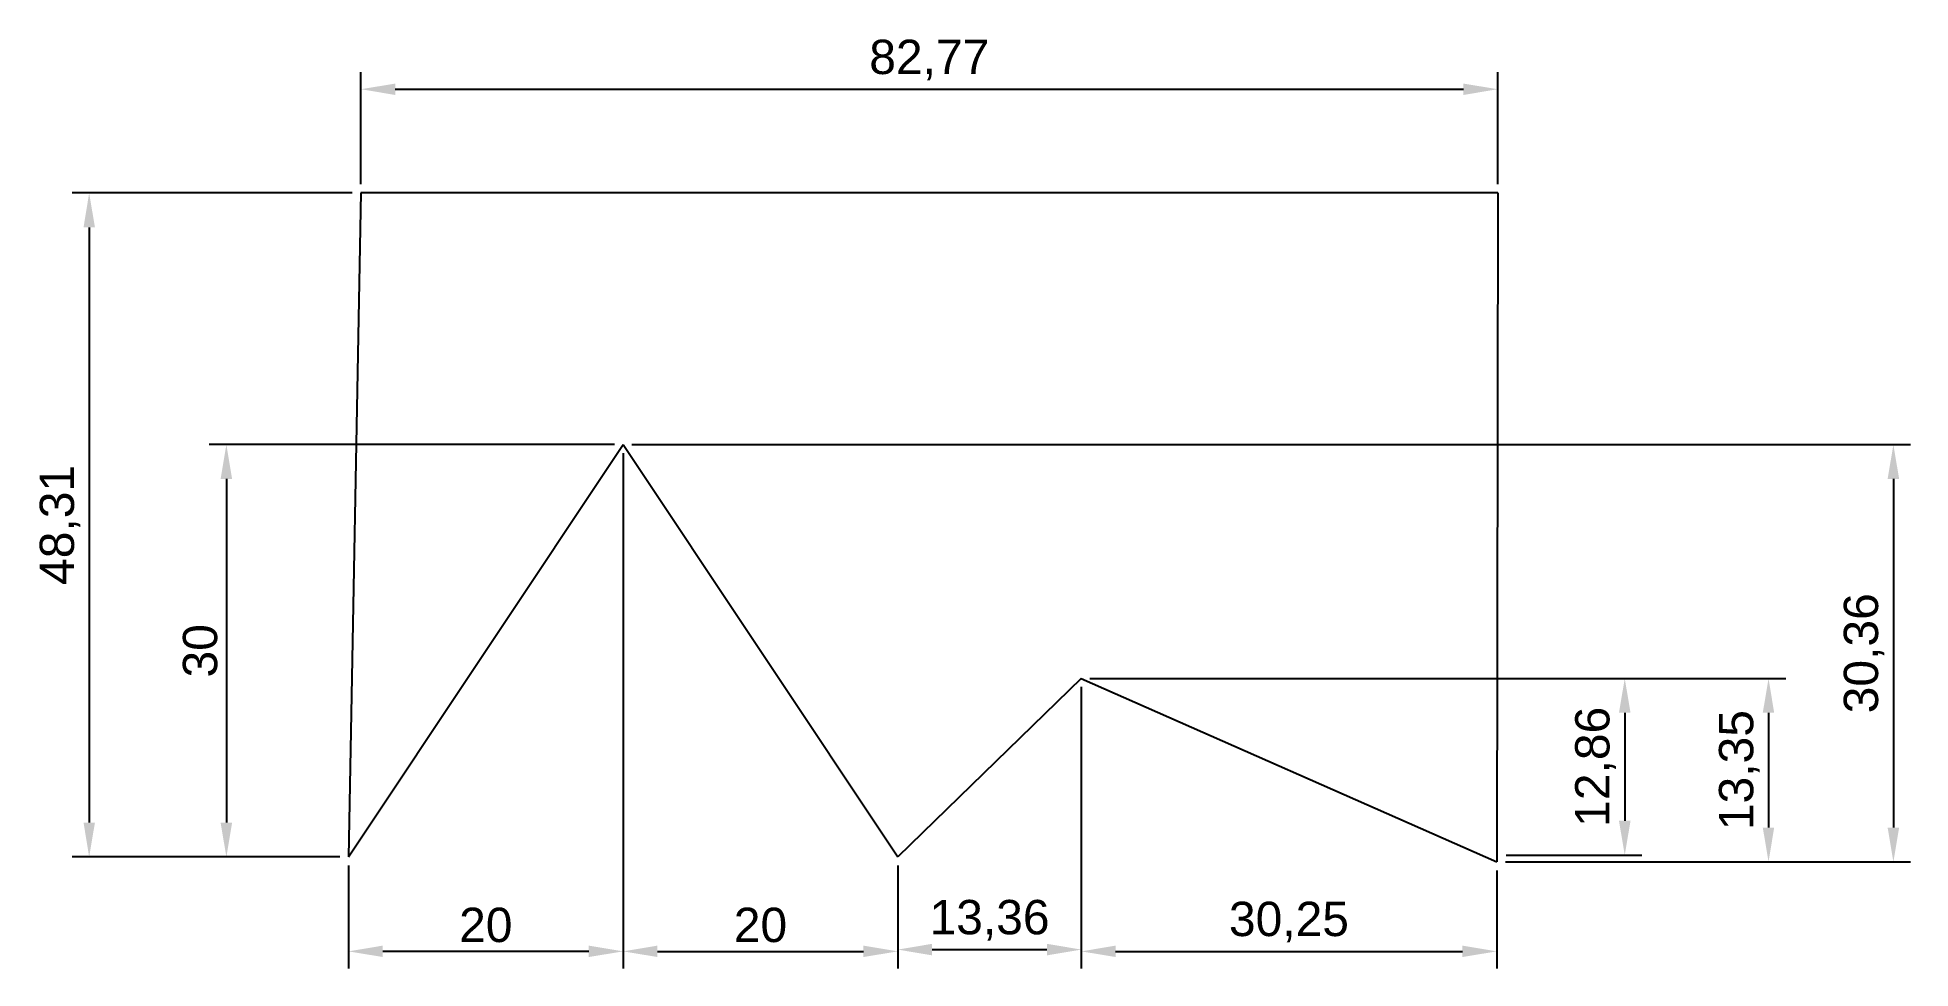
# Model space of a CAD drawing. Header units: millimetres. Extents: x -13 to 124, y 2 to 70.
import ezdxf

# ---------------------------------------------------------------- set-up
doc = ezdxf.new("R2010")
doc.units = ezdxf.units.MM
doc.styles.get("Standard").update_dxf_attribs({"font": 'arial.ttf'})
doc.dimstyles.new('Hubert Opis', dxfattribs={"dimscale": 0, "dimtxt": 2.5, "dimasz": 2.5, "dimexe": 1.25, "dimexo": 0.625, "dimtad": 1, "dimtxsty": 'Standard', "dimcen": 2.5, "dimclrd": 5, "dimclre": 5, "dimclrt": 5, "dimadec": 0, "dimazin": 0, "dimtfac": 1, "dimtmove": 0, "dimatfit": 3, "dimfxl": 1, "dimtfillclr": 4, "dimarcsym": 0})

# ---------------------------------------------------------------- blocks, each defined once
blk = doc.blocks.new('*D12')
at = {"color": 5, "lineweight": -2, "transparency": 16777216}
for p, q in [((10.91, 58.94), (10.91, 67.11)), ((93.68, 58.94), (93.68, 67.11)), ((13.41, 65.86), (91.18, 65.86))]:
    blk.add_line(p, q, dxfattribs=at)
at = {"color": 5, "transparency": 16777216}
for points in [[(13.41, 66.27), (13.41, 65.44), (10.91, 65.86)], [(91.18, 66.27), (91.18, 65.44), (93.68, 65.86)]]:
    blk.add_solid(points, dxfattribs=at)
at = {"layer": 'Defpoints', "color": 0, "transparency": 16777216}
for p in [(93.68, 65.86), (10.91, 58.31), (93.68, 58.31)]:
    blk.add_point(p, dxfattribs=at)
at = {"color": 5, "transparency": 16777216, "insert": (52.29, 67.98), "char_height": 2.5, "attachment_point": 5}
blk.add_mtext('82,77', dxfattribs=at)
blk = doc.blocks.new('*D15')
at = {"color": 5, "lineweight": -2, "transparency": 16777216}
for p, q in [((63.98, 22.99), (104.18, 22.99)), ((102.93, 20.49), (102.93, 12.63)), ((94.3, 10.13), (104.18, 10.13))]:
    blk.add_line(p, q, dxfattribs=at)
at = {"color": 5, "transparency": 16777216}
for points in [[(102.51, 20.49), (103.35, 20.49), (102.93, 22.99)], [(102.51, 12.63), (103.35, 12.63), (102.93, 10.13)]]:
    blk.add_solid(points, dxfattribs=at)
at = {"layer": 'Defpoints', "color": 0, "transparency": 16777216}
for p in [(63.36, 22.99), (93.68, 10.13), (102.93, 10.13)]:
    blk.add_point(p, dxfattribs=at)
at = {"color": 5, "transparency": 16777216, "insert": (100.8, 16.56), "char_height": 2.5, "attachment_point": 5, "rotation": 90}
blk.add_mtext('12,86', dxfattribs=at)
blk = doc.blocks.new('*D14')
at = {"color": 5, "lineweight": -2, "transparency": 16777216}
for p, q in [((63.98, 22.99), (114.65, 22.99)), ((113.4, 20.49), (113.4, 12.14)), ((94.24, 9.64), (114.65, 9.64))]:
    blk.add_line(p, q, dxfattribs=at)
at = {"color": 5, "transparency": 16777216}
for points in [[(112.98, 20.49), (113.81, 20.49), (113.4, 22.99)], [(112.98, 12.14), (113.81, 12.14), (113.4, 9.64)]]:
    blk.add_solid(points, dxfattribs=at)
at = {"layer": 'Defpoints', "color": 0, "transparency": 16777216}
for p in [(63.36, 22.99), (93.61, 9.64), (113.4, 9.64)]:
    blk.add_point(p, dxfattribs=at)
at = {"color": 5, "transparency": 16777216, "insert": (111.27, 16.32), "char_height": 2.5, "attachment_point": 5, "rotation": 90}
blk.add_mtext('13,35', dxfattribs=at)
blk = doc.blocks.new('*D13')
at = {"color": 5, "lineweight": -2, "transparency": 16777216}
for p, q in [((30.63, 40), (123.74, 40)), ((122.49, 37.5), (122.49, 12.14)), ((94.24, 9.64), (123.74, 9.64))]:
    blk.add_line(p, q, dxfattribs=at)
at = {"color": 5, "transparency": 16777216}
for points in [[(122.07, 37.5), (122.91, 37.5), (122.49, 40)], [(122.07, 12.14), (122.91, 12.14), (122.49, 9.64)]]:
    blk.add_solid(points, dxfattribs=at)
at = {"layer": 'Defpoints', "color": 0, "transparency": 16777216}
for p in [(30, 40), (93.61, 9.64), (122.49, 9.64)]:
    blk.add_point(p, dxfattribs=at)
at = {"color": 5, "transparency": 16777216, "insert": (120.36, 24.82), "char_height": 2.5, "attachment_point": 5, "rotation": 90}
blk.add_mtext('30,36', dxfattribs=at)
blk = doc.blocks.new('*D21')
at = {"color": 5, "lineweight": -2, "transparency": 16777216}
for p, q in [((29.38, 40), (-0.14, 40)), ((1.11, 37.5), (1.11, 12.5)), ((9.38, 10), (-0.14, 10))]:
    blk.add_line(p, q, dxfattribs=at)
at = {"color": 5, "transparency": 16777216}
for points in [[(0.69, 37.5), (1.53, 37.5), (1.11, 40)], [(0.69, 12.5), (1.53, 12.5), (1.11, 10)]]:
    blk.add_solid(points, dxfattribs=at)
at = {"layer": 'Defpoints', "color": 0, "transparency": 16777216}
for p in [(30, 40), (1.11, 10), (10, 10)]:
    blk.add_point(p, dxfattribs=at)
at = {"color": 5, "transparency": 16777216, "insert": (-0.79, 25), "char_height": 2.5, "attachment_point": 5, "rotation": 90}
blk.add_mtext('30', dxfattribs=at)
blk = doc.blocks.new('*D20')
at = {"color": 5, "lineweight": -2, "transparency": 16777216}
for p, q in [((10.28, 58.31), (-10.13, 58.31)), ((-8.88, 55.81), (-8.88, 12.5)), ((9.38, 10), (-10.13, 10))]:
    blk.add_line(p, q, dxfattribs=at)
at = {"color": 5, "transparency": 16777216}
for points in [[(-9.29, 55.81), (-8.46, 55.81), (-8.88, 58.31)], [(-9.29, 12.5), (-8.46, 12.5), (-8.88, 10)]]:
    blk.add_solid(points, dxfattribs=at)
at = {"layer": 'Defpoints', "color": 0, "transparency": 16777216}
for p in [(10.91, 58.31), (-8.88, 10), (10, 10)]:
    blk.add_point(p, dxfattribs=at)
at = {"color": 5, "transparency": 16777216, "insert": (-11, 34.16), "char_height": 2.5, "attachment_point": 5, "rotation": 90}
blk.add_mtext('48,31', dxfattribs=at)
blk = doc.blocks.new('*D17')
at = {"color": 5, "lineweight": -2, "transparency": 16777216}
for p, q in [((63.36, 22.37), (63.36, 2.01)), ((50, 9.38), (50, 2.01)), ((52.5, 3.26), (60.86, 3.26))]:
    blk.add_line(p, q, dxfattribs=at)
at = {"color": 5, "transparency": 16777216}
for points in [[(52.5, 3.68), (52.5, 2.84), (50, 3.26)], [(60.86, 3.68), (60.86, 2.84), (63.36, 3.26)]]:
    blk.add_solid(points, dxfattribs=at)
at = {"layer": 'Defpoints', "color": 0, "transparency": 16777216}
for p in [(63.36, 22.99), (50, 10), (63.36, 3.26)]:
    blk.add_point(p, dxfattribs=at)
at = {"color": 5, "transparency": 16777216, "insert": (56.68, 5.39), "char_height": 2.5, "attachment_point": 5}
blk.add_mtext('13,36', dxfattribs=at)
blk = doc.blocks.new('*D16')
at = {"color": 5, "lineweight": -2, "transparency": 16777216}
for p, q in [((63.36, 22.37), (63.36, 1.88)), ((93.61, 9.02), (93.61, 1.88)), ((65.86, 3.13), (91.11, 3.13))]:
    blk.add_line(p, q, dxfattribs=at)
at = {"color": 5, "transparency": 16777216}
for points in [[(65.86, 3.55), (65.86, 2.72), (63.36, 3.13)], [(91.11, 3.55), (91.11, 2.72), (93.61, 3.13)]]:
    blk.add_solid(points, dxfattribs=at)
at = {"layer": 'Defpoints', "color": 0, "transparency": 16777216}
for p in [(63.36, 22.99), (93.61, 9.64), (93.61, 3.13)]:
    blk.add_point(p, dxfattribs=at)
at = {"color": 5, "transparency": 16777216, "insert": (78.48, 5.26), "char_height": 2.5, "attachment_point": 5}
blk.add_mtext('30,25', dxfattribs=at)
blk = doc.blocks.new('*D18')
at = {"color": 5, "lineweight": -2, "transparency": 16777216}
for p, q in [((30, 39.38), (30, 1.88)), ((50, 9.38), (50, 1.88)), ((32.5, 3.13), (47.5, 3.13))]:
    blk.add_line(p, q, dxfattribs=at)
at = {"color": 5, "transparency": 16777216}
for points in [[(32.5, 3.55), (32.5, 2.72), (30, 3.13)], [(47.5, 3.55), (47.5, 2.72), (50, 3.13)]]:
    blk.add_solid(points, dxfattribs=at)
at = {"layer": 'Defpoints', "color": 0, "transparency": 16777216}
for p in [(30, 40), (50, 10), (50, 3.13)]:
    blk.add_point(p, dxfattribs=at)
at = {"color": 5, "transparency": 16777216, "insert": (40, 5.04), "char_height": 2.5, "attachment_point": 5}
blk.add_mtext('20', dxfattribs=at)
blk = doc.blocks.new('*D19')
at = {"color": 5, "lineweight": -2, "transparency": 16777216}
for p, q in [((30, 39.38), (30, 1.88)), ((10, 9.38), (10, 1.88)), ((27.5, 3.13), (12.5, 3.13))]:
    blk.add_line(p, q, dxfattribs=at)
at = {"color": 5, "transparency": 16777216}
for points in [[(12.5, 3.55), (12.5, 2.72), (10, 3.13)], [(27.5, 3.55), (27.5, 2.72), (30, 3.13)]]:
    blk.add_solid(points, dxfattribs=at)
at = {"layer": 'Defpoints', "color": 0, "transparency": 16777216}
for p in [(30, 40), (10, 10), (10, 3.13)]:
    blk.add_point(p, dxfattribs=at)
at = {"color": 5, "transparency": 16777216, "insert": (20, 5.04), "char_height": 2.5, "attachment_point": 5}
blk.add_mtext('20', dxfattribs=at)

msp = doc.modelspace()

# ---------------------------------------------------------------- linework, layer by layer
for p, q in [((10.909, 58.314), (10, 10)), ((93.679, 58.314), (10.909, 58.314)), ((93.679, 58.314), (93.61, 9.644)), ((10, 10), (30, 40)), ((30, 40), (50, 10)), ((63.359, 22.994), (50, 10)), ((63.359, 22.994), (93.61, 9.644))]:
    msp.add_line(p, q)

# ---------------------------------------------------------------- dimensions: what is measured, and where the dimension line sits
for base, p1, p2, picture, middle in [((93.679, 65.855), (10.909, 58.314), (93.679, 58.314), '*D12', (52.294, 67.983)), ((10, 3.134), (30, 40), (10, 10), '*D19', (20, 5.035)), ((50, 3.134), (30, 40), (50, 10), '*D18', (40, 5.035)), ((63.359, 3.26), (50, 10), (63.359, 22.994), '*D17', (56.68, 5.387)), ((93.61, 3.134), (63.359, 22.994), (93.61, 9.644), '*D16', (78.485, 5.261))]:
    dim = msp.add_linear_dim(base=base, p1=p1, p2=p2, dimstyle='Hubert Opis')
    dim.commit()
    dim.dimension.update_dxf_attribs({"geometry": picture, "text_midpoint": middle})
for base, p1, p2, picture, middle in [((-8.877, 10), (10.909, 58.314), (10, 10), '*D20', (-11.005, 34.157)), ((1.111, 10), (30, 40), (10, 10), '*D21', (-0.791, 25)), ((122.489, 9.644), (30, 40), (93.61, 9.644), '*D13', (120.362, 24.822)), ((102.93, 10.134), (63.359, 22.994), (93.679, 10.134), '*D15', (100.803, 16.564)), ((113.395, 9.644), (63.359, 22.994), (93.61, 9.644), '*D14', (111.268, 16.319))]:
    dim = msp.add_linear_dim(base=base, p1=p1, p2=p2, angle=90, dimstyle='Hubert Opis')
    dim.commit()
    dim.dimension.update_dxf_attribs({"geometry": picture, "text_midpoint": middle})

doc.saveas('drawing.dxf')
